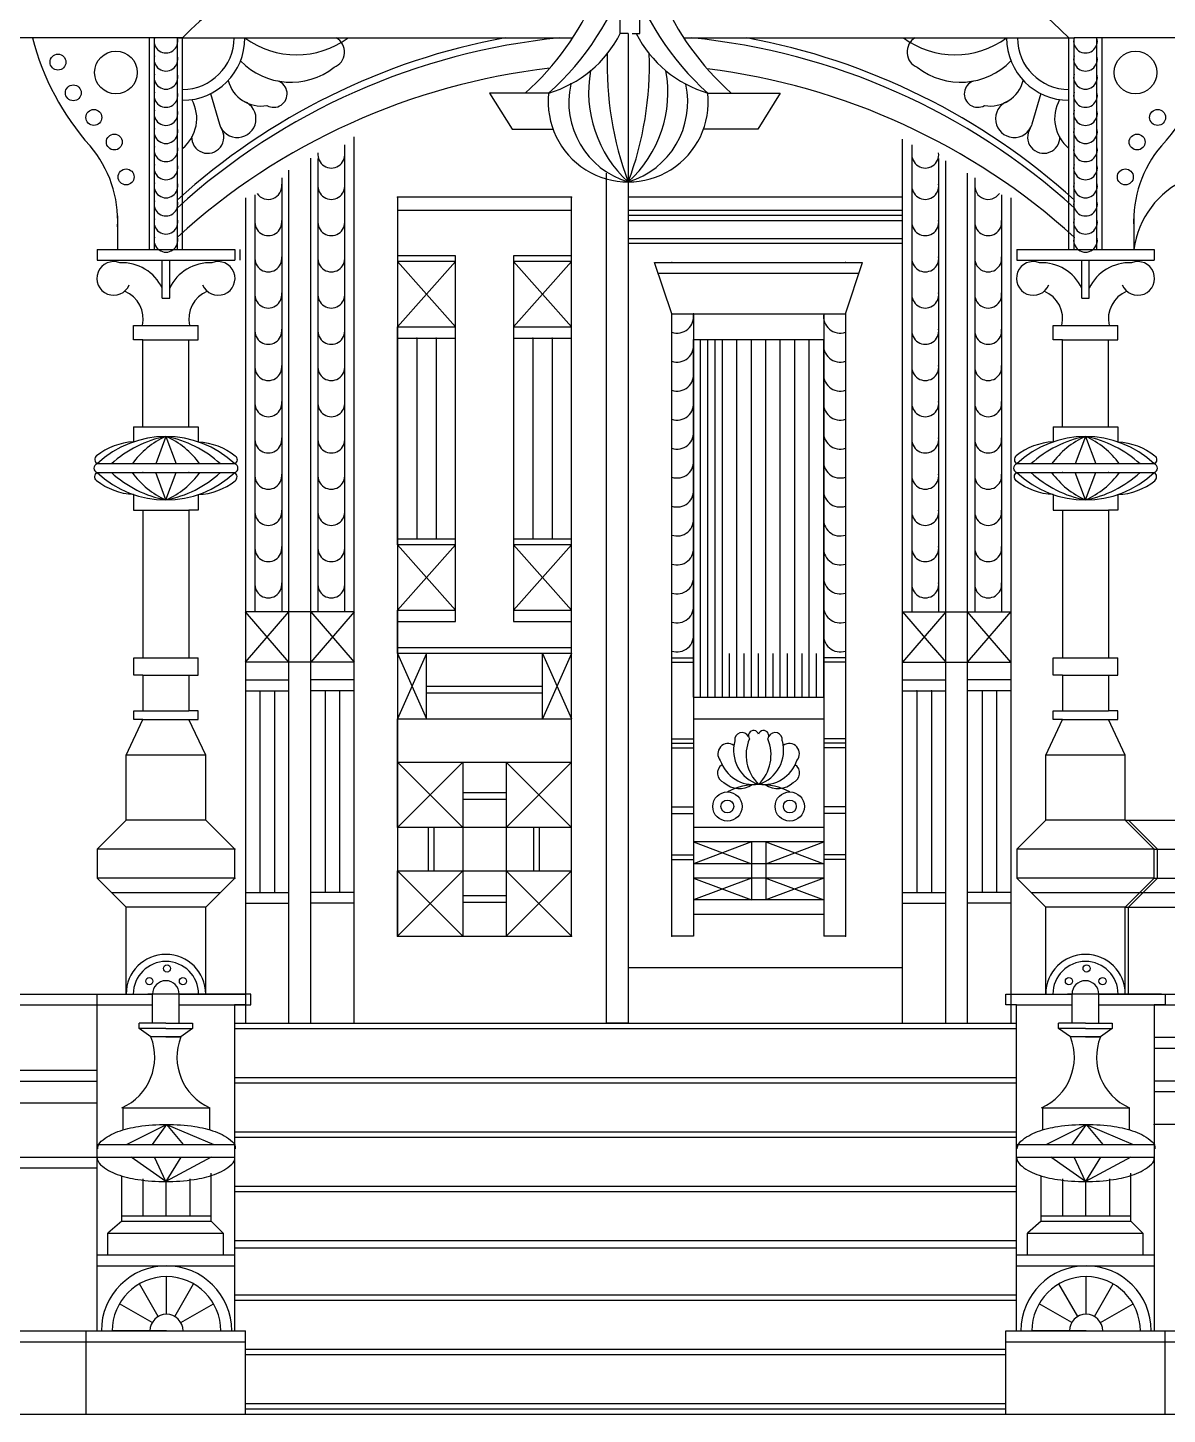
# Model space of a CAD drawing. Extents: x -1098 to 117, y 0 to 1563.
# Drawn here: x -654 to -496.6, y 271 to 462.3 of the extents above; entities that cross this region are included whole.
import ezdxf

# ---------------------------------------------------------------- set-up
doc = ezdxf.new("R2010")
doc.units = 0
doc.header["$LTSCALE"] = 48
doc.header["$MEASUREMENT"] = 0
doc.layers.get('0').update_dxf_attribs({"linetype": 'CONTINUOUS'})
doc.layers.add('19', color=7, linetype='CONTINUOUS')
doc.layers.add('2', color=7, linetype='CONTINUOUS')

# ---------------------------------------------------------------- blocks, each defined once
blk = doc.blocks.new('1', base_point=(632.96, 214.95))
for centre, radius, start, end in [((632.54, 223.85), 8.91, 272.727, 308.3885), ((637.61, 217.41), 0.708, 309.9427, 56.7722)]:
    blk.add_arc(centre, radius, start, end)
blk = doc.blocks.new('CAR8')
at = {"layer": '19'}
for p, q in [((525.86, 187), (525.86, 236.37)), ((526.86, 187), (526.86, 236.37)), ((527.86, 187), (527.86, 236.37)), ((528.86, 187), (528.86, 236.37)), ((529.86, 187), (529.86, 236.37)), ((531.86, 187), (531.86, 236.37)), ((533.86, 187), (533.86, 236.37)), ((535.86, 187), (535.86, 236.37)), ((537.86, 187), (537.86, 236.37)), ((539.86, 187), (539.86, 236.37)), ((541.86, 187), (541.86, 236.37)), ((543.86, 187), (543.86, 236.37)), ((526.86, 187), (526.86, 193)), ((528.86, 187), (528.86, 193)), ((530.86, 187), (530.86, 193)), ((532.86, 187), (532.86, 193)), ((534.86, 187), (534.86, 193)), ((536.86, 187), (536.86, 193)), ((538.86, 187), (538.86, 193)), ((540.86, 187), (540.86, 193)), ((542.86, 187), (542.86, 193))]:
    blk.add_line(p, q, dxfattribs=at)
blk = doc.blocks.new('CARSON2')
blk.add_blockref('CAR8', (0, 0))

msp = doc.modelspace()

# ---------------------------------------------------------------- linework, layer by layer
for p, q in [((-572.16, 461.54), (-572.16, 467.31)), ((-569.44, 461.54), (-569.44, 467.31)), ((-571.06, 461.54), (-572.16, 461.54)), ((-571.06, 461.54), (-571.06, 441.06)), ((-570.54, 461.54), (-569.44, 461.54)), ((-632.62, 460.95), (-656.55, 460.95)), ((-637.19, 431.74), (-637.19, 460.95)), ((-636.49, 431.74), (-636.49, 460.95)), ((-633.33, 431.74), (-633.33, 460.95)), ((-633.33, 460.95), (-578.72, 460.95)), ((-632.62, 431.74), (-632.62, 460.95)), ((-563.4, 460.95), (-509.49, 460.95)), ((-510.19, 431.74), (-510.19, 460.95)), ((-482.37, 460.95), (-509.49, 460.95)), ((-509.49, 431.74), (-509.49, 460.95)), ((-506.33, 431.74), (-506.33, 460.95)), ((-505.62, 431.74), (-505.62, 460.95)), ((-628.76, 453.25), (-627.52, 449.02)), ((-582.05, 453.33), (-590.23, 453.33)), ((-590.23, 453.33), (-587.11, 448.33)), ((-560.07, 453.33), (-550.06, 453.33)), ((-550.06, 453.33), (-553.17, 448.33)), ((-514.06, 453.25), (-515.3, 449.02)), ((-587.11, 448.33), (-581.45, 448.33)), ((-553.17, 448.33), (-560.67, 448.33)), ((-610.23, 446.19), (-610.23, 381.74)), ((-531.89, 446.19), (-531.89, 381.74)), ((-613.92, 444.31), (-613.92, 381.74)), ((-528.2, 444.31), (-528.2, 381.74)), ((-618.92, 441.65), (-618.92, 381.74)), ((-523.2, 441.65), (-523.2, 381.74)), ((-622.61, 439.27), (-622.61, 381.74)), ((-519.51, 439.27), (-519.51, 381.74)), ((-641.58, 436.39), (-641.58, 431.74)), ((-501.24, 436.39), (-501.24, 431.74)), ((-644.41, 431.74), (-625.41, 431.74)), ((-644.41, 431.74), (-644.41, 430.24)), ((-625.41, 431.74), (-625.41, 430.24)), ((-624.71, 431.74), (-624.71, 430.24)), ((-517.41, 431.74), (-517.41, 430.24)), ((-517.41, 431.74), (-498.41, 431.74)), ((-498.41, 431.74), (-498.41, 430.24)), ((-644.41, 430.24), (-625.41, 430.24)), ((-635.43, 425.01), (-635.43, 430.24)), ((-634.39, 425.01), (-634.39, 430.24)), ((-567.43, 429.95), (-538.69, 429.95)), ((-565.06, 422.87), (-567.43, 429.95)), ((-541.06, 422.87), (-538.69, 429.95)), ((-517.41, 430.24), (-498.41, 430.24)), ((-508.43, 425.01), (-508.43, 430.24)), ((-507.39, 425.01), (-507.39, 430.24)), ((-566.94, 428.49), (-539.18, 428.49)), ((-635.43, 425.01), (-634.39, 425.01)), ((-508.43, 425.01), (-507.39, 425.01)), ((-639.37, 419.26), (-639.37, 421.24)), ((-639.37, 421.24), (-630.45, 421.24)), ((-630.45, 419.26), (-630.45, 421.24)), ((-565.06, 336.95), (-565.06, 422.87)), ((-565.06, 422.87), (-541.06, 422.87)), ((-562.06, 422.87), (-562.06, 336.95)), ((-544.06, 422.87), (-544.06, 336.95)), ((-541.06, 422.87), (-541.06, 336.95)), ((-512.37, 421.24), (-503.45, 421.24)), ((-512.37, 419.26), (-512.37, 421.24)), ((-503.45, 419.26), (-503.45, 421.24)), ((-638.08, 419.26), (-639.37, 419.26)), ((-638.08, 407.26), (-638.08, 419.26)), ((-638.08, 419.26), (-631.74, 419.26)), ((-631.74, 407.26), (-631.74, 419.26)), ((-631.74, 419.26), (-630.45, 419.26)), ((-562.06, 419.32), (-544.06, 419.32)), ((-511.08, 419.26), (-512.37, 419.26)), ((-511.08, 419.26), (-504.74, 419.26)), ((-511.08, 407.26), (-511.08, 419.26)), ((-504.74, 419.26), (-503.45, 419.26)), ((-504.74, 407.26), (-504.74, 419.26)), ((-639.37, 407.26), (-639.37, 405.18)), ((-639.37, 407.26), (-630.45, 407.26)), ((-634.91, 405.92), (-636.32, 402.13)), ((-634.91, 405.92), (-633.49, 402.13)), ((-630.45, 407.26), (-630.45, 405.18)), ((-512.37, 407.26), (-503.45, 407.26)), ((-512.37, 407.26), (-512.37, 405.18)), ((-507.91, 405.92), (-509.32, 402.13)), ((-507.91, 405.92), (-506.49, 402.13)), ((-503.45, 407.26), (-503.45, 405.18)), ((-625.41, 402.13), (-644.41, 402.13)), ((-498.41, 402.13), (-517.41, 402.13)), ((-644.41, 400.95), (-625.41, 400.95)), ((-634.91, 397.16), (-636.32, 400.95)), ((-634.91, 397.16), (-633.49, 400.95)), ((-517.41, 400.95), (-498.41, 400.95)), ((-507.91, 397.16), (-509.32, 400.95)), ((-507.91, 397.16), (-506.49, 400.95)), ((-639.37, 397.9), (-639.37, 395.73)), ((-630.45, 397.9), (-630.45, 395.73)), ((-512.37, 397.9), (-512.37, 395.73)), ((-503.45, 397.9), (-503.45, 395.73)), ((-639.37, 395.73), (-638.08, 395.73)), ((-638.08, 395.73), (-631.74, 395.73)), ((-638.08, 395.73), (-638.08, 375.35)), ((-630.45, 395.73), (-631.74, 395.73)), ((-631.74, 395.73), (-631.74, 375.35)), ((-512.37, 395.73), (-511.08, 395.73)), ((-511.08, 395.73), (-511.08, 375.35)), ((-511.08, 395.73), (-504.74, 395.73)), ((-504.74, 395.73), (-504.74, 375.35)), ((-503.45, 395.73), (-504.74, 395.73)), ((-623.92, 374.77), (-617.92, 381.74)), ((-617.92, 374.77), (-623.92, 381.74)), ((-608.92, 381.74), (-623.92, 381.74)), ((-614.92, 381.74), (-608.92, 374.77)), ((-608.92, 381.74), (-614.92, 374.77)), ((-533.2, 381.74), (-518.2, 381.74)), ((-533.2, 381.74), (-527.2, 374.77)), ((-527.2, 381.74), (-533.2, 374.77)), ((-524.2, 374.77), (-518.2, 381.74)), ((-518.2, 374.77), (-524.2, 381.74)), ((-639.36, 372.99), (-639.36, 375.35)), ((-639.36, 375.35), (-638.08, 375.35)), ((-638.08, 375.35), (-630.46, 375.35)), ((-630.46, 372.99), (-630.46, 375.35)), ((-565.06, 375.39), (-562.06, 375.39)), ((-541.06, 375.39), (-544.06, 375.39)), ((-512.36, 375.35), (-511.08, 375.35)), ((-512.36, 372.99), (-512.36, 375.35)), ((-511.08, 375.35), (-503.46, 375.35)), ((-503.46, 372.99), (-503.46, 375.35)), ((-608.92, 374.77), (-623.92, 374.77)), ((-565.06, 374.77), (-562.06, 374.77)), ((-541.06, 374.77), (-544.06, 374.77)), ((-533.2, 374.77), (-518.2, 374.77)), ((-638.08, 372.99), (-639.36, 372.99)), ((-638.08, 372.99), (-630.46, 372.99)), ((-638.08, 372.99), (-638.08, 368.04)), ((-631.74, 372.99), (-631.74, 368.04)), ((-623.92, 372.35), (-617.92, 372.35)), ((-608.92, 372.35), (-614.92, 372.35)), ((-533.2, 372.35), (-527.2, 372.35)), ((-518.2, 372.35), (-524.2, 372.35)), ((-511.08, 372.99), (-512.36, 372.99)), ((-511.08, 372.99), (-511.08, 368.04)), ((-511.08, 372.99), (-503.46, 372.99)), ((-504.74, 372.99), (-504.74, 368.04)), ((-623.92, 370.83), (-617.92, 370.83)), ((-621.92, 370.83), (-621.92, 342.99)), ((-619.92, 370.83), (-619.92, 342.99)), ((-608.92, 370.83), (-614.92, 370.83)), ((-612.92, 370.83), (-612.92, 342.99)), ((-610.92, 370.83), (-610.92, 342.99)), ((-533.2, 370.83), (-527.2, 370.83)), ((-531.2, 370.83), (-531.2, 342.99)), ((-529.2, 370.83), (-529.2, 342.99)), ((-518.2, 370.83), (-524.2, 370.83)), ((-522.2, 370.83), (-522.2, 342.99)), ((-520.2, 370.83), (-520.2, 342.99)), ((-639.36, 366.86), (-639.36, 368.04)), ((-639.36, 368.04), (-638.08, 368.04)), ((-638.08, 368.04), (-631.74, 368.04)), ((-630.46, 368.04), (-631.74, 368.04)), ((-630.46, 366.86), (-630.46, 368.04)), ((-512.36, 368.04), (-511.08, 368.04)), ((-512.36, 366.86), (-512.36, 368.04)), ((-511.08, 368.04), (-504.74, 368.04)), ((-503.46, 368.04), (-504.74, 368.04)), ((-503.46, 366.86), (-503.46, 368.04)), ((-640.4, 361.95), (-638.08, 366.86)), ((-638.08, 366.86), (-639.36, 366.86)), ((-638.08, 366.86), (-630.46, 366.86)), ((-629.42, 361.95), (-631.74, 366.86)), ((-513.4, 361.95), (-511.08, 366.86)), ((-511.08, 366.86), (-512.36, 366.86)), ((-511.08, 366.86), (-503.46, 366.86)), ((-502.42, 361.95), (-504.74, 366.86)), ((-565.06, 364.19), (-562.06, 364.19)), ((-541.06, 364.19), (-544.06, 364.19)), ((-640.4, 352.95), (-640.4, 361.95)), ((-629.42, 361.95), (-640.4, 361.95)), ((-629.42, 352.95), (-629.42, 361.95)), ((-565.06, 363.57), (-562.06, 363.57)), ((-565.06, 362.96), (-562.06, 362.96)), ((-541.06, 363.57), (-544.06, 363.57)), ((-541.06, 362.96), (-544.06, 362.96)), ((-502.42, 361.95), (-513.4, 361.95)), ((-513.4, 352.95), (-513.4, 361.95)), ((-502.42, 352.95), (-502.42, 361.95)), ((-565.06, 354.8), (-562.06, 354.8)), ((-541.06, 354.8), (-544.06, 354.8)), ((-640.4, 352.95), (-644.41, 348.95)), ((-629.42, 352.95), (-640.4, 352.95)), ((-629.42, 352.95), (-625.41, 348.95)), ((-565.06, 353.9), (-562.06, 353.9)), ((-541.06, 353.9), (-544.06, 353.9)), ((-513.4, 352.95), (-517.41, 348.95)), ((-502.42, 352.95), (-513.4, 352.95)), ((-502.42, 352.95), (-498.41, 348.95)), ((-502.42, 352.95), (-464.91, 352.95)), ((-501.98, 352.95), (-497.97, 348.95)), ((-544.06, 351.95), (-562.06, 351.95)), ((-625.41, 348.95), (-644.41, 348.95)), ((-644.41, 348.95), (-644.41, 344.95)), ((-625.41, 344.95), (-625.41, 348.95)), ((-544.06, 349.95), (-562.06, 349.95)), ((-554.06, 349.95), (-562.06, 346.95)), ((-562.06, 349.95), (-554.06, 346.95)), ((-554.06, 349.95), (-554.06, 341.95)), ((-552.06, 349.95), (-552.06, 341.95)), ((-552.06, 346.95), (-544.06, 349.95)), ((-552.06, 349.95), (-544.06, 346.95)), ((-517.41, 348.95), (-517.41, 344.95)), ((-498.41, 348.95), (-517.41, 348.95)), ((-498.41, 344.95), (-498.41, 348.95)), ((-498.41, 348.95), (-468.92, 348.95)), ((-497.97, 344.95), (-497.97, 348.95)), ((-565.06, 348.16), (-562.06, 348.16)), ((-565.06, 347.54), (-562.06, 347.54)), ((-544.06, 346.95), (-562.06, 346.95)), ((-541.06, 348.16), (-544.06, 348.16)), ((-541.06, 347.54), (-544.06, 347.54)), ((-625.41, 344.95), (-644.41, 344.95)), ((-640.4, 340.95), (-644.41, 344.95)), ((-625.41, 344.95), (-629.42, 340.95)), ((-544.06, 344.95), (-562.06, 344.95)), ((-554.06, 344.95), (-562.06, 341.95)), ((-562.06, 344.95), (-554.06, 341.95)), ((-544.06, 344.95), (-552.06, 341.95)), ((-552.06, 344.95), (-544.06, 341.95)), ((-513.4, 340.95), (-517.41, 344.95)), ((-498.41, 344.95), (-517.41, 344.95)), ((-498.41, 344.95), (-502.42, 340.95)), ((-497.97, 344.95), (-501.98, 340.95)), ((-498.41, 344.95), (-468.92, 344.95)), ((-627.41, 342.95), (-642.4, 342.95)), ((-623.92, 342.99), (-617.92, 342.99)), ((-608.92, 342.99), (-614.92, 342.99)), ((-533.2, 342.99), (-527.2, 342.99)), ((-518.2, 342.99), (-524.2, 342.99)), ((-500.41, 342.95), (-515.4, 342.95)), ((-466.91, 342.95), (-500.41, 342.95)), ((-640.4, 328.95), (-640.4, 340.95)), ((-629.42, 340.95), (-640.4, 340.95)), ((-629.42, 328.95), (-629.42, 340.95)), ((-623.92, 341.52), (-617.92, 341.52)), ((-608.92, 341.52), (-614.92, 341.52)), ((-544.06, 341.95), (-562.06, 341.95)), ((-533.2, 341.52), (-527.2, 341.52)), ((-518.2, 341.52), (-524.2, 341.52)), ((-502.42, 340.95), (-513.4, 340.95)), ((-513.4, 328.95), (-513.4, 340.95)), ((-502.42, 328.95), (-502.42, 340.95)), ((-502.42, 340.95), (-464.91, 340.95)), ((-501.98, 328.95), (-501.98, 340.95)), ((-544.06, 339.95), (-562.06, 339.95)), ((-562.06, 336.95), (-565.06, 336.95)), ((-541.06, 336.95), (-544.06, 336.95)), ((-571.06, 332.63), (-533.2, 332.63)), ((-873.92, 328.95), (-636.77, 328.95)), ((-873.92, 327.45), (-636.77, 327.45)), ((-645.92, 328.95), (-644.42, 328.95)), ((-644.42, 282.45), (-644.42, 328.95)), ((-644.42, 328.95), (-636.77, 328.95)), ((-624.41, 328.95), (-637.41, 328.95)), ((-636.77, 324.95), (-636.77, 328.95)), ((-633.07, 324.95), (-633.07, 328.95)), ((-633.07, 328.95), (-623.92, 328.95)), ((-633.07, 328.95), (-623.92, 328.95)), ((-633.07, 327.45), (-623.92, 327.45)), ((-623.92, 327.45), (-625.42, 327.45)), ((-625.42, 327.45), (-625.42, 282.45)), ((-623.2, 328.95), (-624.7, 328.95)), ((-624.7, 327.45), (-623.2, 327.45)), ((-623.92, 328.95), (-623.92, 327.45)), ((-623.2, 327.45), (-623.2, 328.95)), ((-518.92, 327.45), (-518.92, 328.95)), ((-518.92, 328.95), (-517.42, 328.95)), ((-517.42, 327.45), (-518.92, 327.45)), ((-517.42, 328.95), (-509.77, 328.95)), ((-517.42, 282.45), (-517.42, 327.45)), ((-517.42, 327.45), (-509.77, 327.45)), ((-497.41, 328.95), (-510.41, 328.95)), ((-509.77, 324.95), (-509.77, 328.95)), ((-506.07, 328.95), (-496.92, 328.95)), ((-506.07, 324.95), (-506.07, 328.95)), ((-506.07, 327.45), (-496.92, 327.45)), ((-498.42, 327.45), (-498.42, 282.45)), ((-496.92, 327.45), (-498.42, 327.45)), ((-496.92, 328.95), (-496.92, 327.45)), ((-496.92, 328.95), (-53.92, 328.95)), ((-496.92, 327.45), (-408.61, 327.45)), ((-634.92, 324.95), (-638.62, 324.95)), ((-638.62, 324.22), (-638.62, 324.95)), ((-634.92, 324.22), (-638.62, 324.22)), ((-636.98, 323.04), (-638.62, 324.22)), ((-634.92, 324.95), (-631.22, 324.95)), ((-634.92, 324.22), (-631.22, 324.22)), ((-631.22, 324.22), (-632.86, 323.04)), ((-631.22, 324.95), (-631.22, 324.22)), ((-625.42, 324.95), (-517.42, 324.95)), ((-625.42, 324.2), (-517.42, 324.2)), ((-511.62, 324.22), (-511.62, 324.95)), ((-507.92, 324.95), (-511.62, 324.95)), ((-509.98, 323.04), (-511.62, 324.22)), ((-507.92, 324.22), (-511.62, 324.22)), ((-507.92, 324.95), (-504.22, 324.95)), ((-507.92, 324.22), (-504.22, 324.22)), ((-504.22, 324.22), (-505.86, 323.04)), ((-504.22, 324.95), (-504.22, 324.22)), ((-634.92, 323.04), (-636.98, 323.04)), ((-632.86, 323.04), (-636.98, 323.04)), ((-634.92, 323.04), (-632.86, 323.04)), ((-505.86, 323.04), (-509.98, 323.04)), ((-507.92, 323.04), (-509.98, 323.04)), ((-507.92, 323.04), (-505.86, 323.04)), ((-464.07, 322.95), (-498.42, 322.95)), ((-464.07, 321.45), (-498.42, 321.45)), ((-876.92, 318.45), (-644.42, 318.45)), ((-876.92, 316.95), (-644.42, 316.95)), ((-625.42, 317.45), (-517.42, 317.45)), ((-625.42, 316.7), (-517.42, 316.7)), ((-47.92, 316.95), (-498.42, 316.95)), ((-873.92, 313.95), (-644.42, 313.95)), ((-452.92, 315.45), (-498.42, 315.45)), ((-640.81, 310.21), (-640.81, 313.25)), ((-640.81, 313.25), (-628.84, 313.25)), ((-628.84, 310.21), (-628.84, 313.25)), ((-513.81, 313.25), (-501.84, 313.25)), ((-513.81, 310.21), (-513.81, 313.25)), ((-501.84, 310.21), (-501.84, 313.25)), ((-640.36, 308.19), (-634.83, 310.96)), ((-634.83, 310.96), (-636.8, 308.19)), ((-634.83, 310.96), (-628.31, 308.19)), ((-634.83, 310.96), (-632.53, 308.19)), ((-513.36, 308.19), (-507.83, 310.96)), ((-507.83, 310.96), (-509.8, 308.19)), ((-507.83, 310.96), (-505.53, 308.19)), ((-507.83, 310.96), (-501.31, 308.19)), ((-53.92, 310.95), (-498.42, 310.95)), ((-644.42, 308.19), (-625.42, 308.19)), ((-625.42, 309.95), (-517.42, 309.95)), ((-625.42, 309.2), (-517.42, 309.2)), ((-517.42, 308.19), (-498.42, 308.19)), ((-873.92, 306.45), (-644.42, 306.45)), ((-644.42, 306.45), (-625.42, 306.45)), ((-634.92, 303.07), (-639.7, 306.45)), ((-634.92, 303.07), (-636.47, 306.45)), ((-628.64, 306.45), (-634.92, 303.07)), ((-632.86, 306.45), (-634.92, 303.07)), ((-517.42, 306.45), (-498.42, 306.45)), ((-507.92, 303.07), (-512.7, 306.45)), ((-507.92, 303.07), (-509.47, 306.45)), ((-505.86, 306.45), (-507.92, 303.07)), ((-501.64, 306.45), (-507.92, 303.07)), ((-873.92, 304.95), (-644.42, 304.95)), ((-641.02, 297.62), (-641.02, 303.86)), ((-638.06, 298.35), (-638.06, 303.47)), ((-634.92, 303.07), (-634.92, 298.35)), ((-631.55, 298.35), (-631.55, 303.47)), ((-628.64, 297.62), (-628.64, 304.25)), ((-625.42, 302.45), (-517.42, 302.45)), ((-514.02, 297.62), (-514.02, 303.86)), ((-511.06, 298.35), (-511.06, 303.47)), ((-507.92, 303.07), (-507.92, 298.35)), ((-504.55, 298.35), (-504.55, 303.47)), ((-501.64, 297.62), (-501.64, 304.25)), ((-625.42, 301.7), (-517.42, 301.7)), ((-641.02, 297.62), (-642.92, 295.95)), ((-641.02, 298.35), (-628.64, 298.35)), ((-641.02, 297.62), (-628.64, 297.62)), ((-628.64, 297.62), (-627, 295.95)), ((-514.02, 297.62), (-515.92, 295.95)), ((-514.02, 298.35), (-501.64, 298.35)), ((-514.02, 297.62), (-501.64, 297.62)), ((-501.64, 297.62), (-500, 295.95)), ((-642.92, 292.95), (-642.92, 295.95)), ((-642.92, 295.95), (-627, 295.95)), ((-627, 295.95), (-627, 292.95)), ((-625.42, 294.95), (-517.42, 294.95)), ((-515.92, 295.95), (-500, 295.95)), ((-515.92, 292.95), (-515.92, 295.95)), ((-500, 295.95), (-500, 292.95)), ((-644.42, 292.95), (-625.42, 292.95)), ((-644.42, 292.95), (-642.92, 292.95)), ((-625.42, 293.95), (-517.42, 293.95)), ((-517.42, 292.95), (-515.92, 292.95)), ((-517.42, 292.95), (-498.42, 292.95)), ((-644.42, 291.45), (-625.42, 291.45)), ((-517.42, 291.45), (-498.42, 291.45)), ((-634.83, 284.75), (-634.83, 289.95)), ((-634.83, 284.75), (-634.83, 289.95)), ((-507.83, 284.75), (-507.83, 289.95)), ((-507.83, 284.75), (-507.83, 289.95)), ((-635.98, 284.44), (-638.58, 288.95)), ((-633.68, 284.44), (-631.08, 288.95)), ((-625.42, 287.45), (-517.42, 287.45)), ((-508.98, 284.44), (-511.58, 288.95)), ((-506.68, 284.44), (-504.08, 288.95)), ((-636.82, 283.6), (-641.32, 286.2)), ((-632.84, 283.6), (-628.33, 286.2)), ((-625.42, 286.7), (-517.42, 286.7)), ((-625.42, 286.7), (-517.42, 286.7)), ((-625.42, 286.7), (-517.42, 286.7)), ((-509.82, 283.6), (-514.32, 286.2)), ((-505.84, 283.6), (-501.33, 286.2)), ((-870.92, 282.45), (-623.92, 282.45)), ((-645.92, 270.95), (-645.92, 282.45)), ((-645.92, 282.45), (-644.42, 282.45)), ((-644.42, 282.45), (-625.42, 282.45)), ((-634.83, 282.45), (-642.33, 282.45)), ((-634.83, 282.45), (-627.33, 282.45)), ((-623.92, 270.95), (-623.92, 282.45)), ((-518.92, 282.45), (-517.42, 282.45)), ((-518.92, 270.95), (-518.92, 282.45)), ((-518.92, 282.45), (-496.92, 282.45)), ((-517.42, 282.45), (-498.42, 282.45)), ((-507.83, 282.45), (-515.33, 282.45)), ((-507.83, 282.45), (-500.33, 282.45)), ((-496.92, 270.95), (-496.92, 282.45)), ((-496.92, 282.45), (-406.5, 282.45)), ((-873.92, 280.95), (-623.92, 280.95)), ((-623.92, 279.95), (-518.92, 279.95)), ((-518.92, 280.95), (-496.92, 280.95)), ((-496.92, 280.95), (-406.5, 280.95)), ((-623.92, 279.2), (-518.92, 279.2)), ((-623.92, 272.45), (-518.92, 272.45)), ((-873.92, 270.95), (29.08, 270.95)), ((-623.92, 271.7), (-518.92, 271.7)), ((-623.92, 270.95), (-518.92, 270.95)), ((-496.92, 270.95), (-448.92, 270.95))]:
    msp.add_line(p, q)
for points in [[(-644.33, 307.58, -0.218635), (-643.84, 308.64, -0.092234), (-641.55, 309.97, -0.048927), (-638.72, 310.68, -0.036606), (-634.83, 310.96, -0.036606)], [(-634.83, 310.96, -0.036606), (-630.94, 310.68, -0.048927), (-628.11, 309.97, -0.092234), (-625.71, 308.57, -0.255156), (-625.33, 307.58, -0.218635)], [(-517.33, 307.58, -0.218635), (-516.84, 308.64, -0.092234), (-514.55, 309.97, -0.048927), (-511.72, 310.68, -0.036606), (-507.83, 310.96, -0.036606)], [(-507.83, 310.96, -0.036606), (-503.94, 310.68, -0.048927), (-501.11, 309.97, -0.092234), (-498.71, 308.57, -0.255156), (-498.33, 307.58, -0.218635)], [(-644.42, 306.45, 0.218635), (-643.93, 305.4, 0.092234), (-641.64, 304.06, 0.048927), (-638.8, 303.36, 0.036606), (-634.92, 303.07, 0.036606)], [(-634.92, 303.07, 0.036606), (-631.03, 303.36, 0.048927), (-628.2, 304.06, 0.092234), (-625.79, 305.46, 0.255156), (-625.42, 306.45, 0.218635)], [(-517.42, 306.45, 0.218635), (-516.93, 305.4, 0.092234), (-514.64, 304.06, 0.048927), (-511.8, 303.36, 0.036606), (-507.92, 303.07, 0.036606)], [(-507.92, 303.07, 0.036606), (-504.03, 303.36, 0.048927), (-501.2, 304.06, 0.092234), (-498.79, 305.46, 0.255156), (-498.42, 306.45, 0.218635)]]:
    msp.add_lwpolyline(points, format="xyb")
for centre, radius in [((-649.82, 457.6), 1.1), ((-641.81, 456.17), 2.95), ((-501.01, 456.17), 2.95), ((-647.7, 453.36), 1.1), ((-644.87, 449.97), 1.1), ((-497.95, 449.97), 1.1), ((-642.04, 446.57), 1.1), ((-500.78, 446.57), 1.1), ((-640.41, 441.75), 1.1), ((-502.41, 441.75), 1.1), ((-557.37, 354.85), 2.02), ((-548.75, 354.85), 2.02), ((-557.37, 354.85), 0.891), ((-548.75, 354.85), 0.891), ((-637.2, 330.74), 0.492), ((-634.76, 332.49), 0.492), ((-632.56, 330.74), 0.492), ((-510.2, 330.74), 0.492), ((-507.76, 332.49), 0.492), ((-505.56, 330.74), 0.492)]:
    msp.add_circle(centre, radius)
for centre, radius, start, end in [((-571.41, 398.23), 87.65, 100.3769, 134.3014), ((-610.29, 481.51), 37.67, 311.5859, 2.4041), ((-531.83, 481.51), 37.67, 177.5959, 228.4141), ((-571.41, 398.23), 87.65, 45.6986, 77.8415), ((-607.06, 481.51), 37.67, 311.5859, 342.8544), ((-535.06, 481.51), 37.67, 197.1456, 228.4141), ((-586.62, 468.9), 16.23, 286.3653, 333.033), ((-555.49, 468.9), 16.23, 206.967, 253.6347), ((-618.66, 469.88), 35.82, 194.434, 221.7356), ((-634.91, 460.51), 1.64, 164.4162, 15.5838), ((-571.41, 370.32), 92.15, 100.4189, 132.2138), ((-571.41, 369.25), 92.15, 95.6683, 132.2138), ((-632.62, 460.95), 8.62, 270, 0), ((-632.62, 460.95), 7.12, 270, 0), ((-616.88, 470.68), 12.06, 233.7762, 306.2238), ((-612.51, 458.99), 2.26, 291.8018, 60.2682), ((-571.41, 369.25), 92.15, 47.7862, 84.3317), ((-571.41, 370.32), 92.15, 47.7862, 79.5811), ((-525.94, 470.68), 12.06, 233.7762, 306.2238), ((-530.3, 458.99), 2.26, 119.7318, 248.1982), ((-510.19, 460.95), 8.62, 180, 270), ((-510.19, 460.95), 7.12, 180, 270), ((-507.91, 460.51), 1.64, 164.4162, 15.5838), ((-524.16, 469.88), 35.82, 318.2644, 345.566), ((-634.91, 458.01), 1.64, 164.4162, 15.5838), ((-617.66, 464.49), 9.66, 223.9737, 308.2343), ((-528.31, 457.12), 45.67, 177.9346, 200.5954), ((-613.81, 457.12), 45.67, 339.4046, 2.0654), ((-525.16, 464.49), 9.66, 231.7657, 316.0263), ((-507.91, 458.01), 1.64, 164.4162, 15.5838), ((-634.91, 455.51), 1.64, 164.4162, 15.5838), ((-571.41, 365.2), 92.15, 96.5311, 132.2138), ((-559.84, 453.42), 16.69, 169.6498, 227.7651), ((-582.28, 453.42), 16.69, 312.2349, 10.3502), ((-571.41, 365.2), 92.15, 47.7862, 82.9787), ((-507.91, 455.51), 1.64, 164.4162, 15.5838), ((-621.75, 456.26), 4.72, 194.5678, 279.659), ((-620.03, 453.22), 1.86, 240.1475, 70.9218), ((-567.72, 452.11), 11.55, 167.6678, 253.185), ((-574.4, 452.11), 11.55, 286.815, 12.3322), ((-522.79, 453.22), 1.86, 109.0782, 299.8525), ((-521.07, 456.26), 4.72, 260.341, 345.4322), ((-634.91, 453.01), 1.64, 164.4162, 15.5838), ((-635.94, 449.82), 5.29, 308.7803, 29.5497), ((-625.05, 449.77), 2.58, 196.9905, 68.4691), ((-571.06, 452.12), 11.06, 173.7126, 6.2874), ((-517.76, 449.77), 2.58, 111.5309, 343.0095), ((-506.88, 449.82), 5.29, 150.4503, 231.2197), ((-507.91, 453.01), 1.64, 164.4162, 15.5838), ((-634.91, 450.51), 1.64, 164.4162, 15.5838), ((-507.91, 450.51), 1.64, 164.4162, 15.5838), ((-634.91, 448.01), 1.64, 164.4162, 15.5838), ((-629.14, 447.24), 2.23, 177.715, 33.7399), ((-513.68, 447.24), 2.23, 146.2601, 2.285), ((-507.91, 448.01), 1.64, 164.4162, 15.5838), ((-657.62, 435.63), 16.06, 357.2698, 40.3987), ((-634.91, 445.51), 1.64, 164.4162, 15.5838), ((-507.91, 445.51), 1.64, 164.4162, 15.5838), ((-485.2, 435.63), 16.06, 139.6013, 182.7302), ((-612.07, 444.84), 1.86, 172.9984, 7.0016), ((-530.04, 444.84), 1.86, 172.9984, 7.0016), ((-634.91, 443.01), 1.64, 164.4162, 15.5838), ((-507.91, 443.01), 1.64, 164.4162, 15.5838), ((-634.91, 440.51), 1.64, 164.4162, 15.5838), ((-620.77, 440.51), 1.86, 214.0286, 7.0016), ((-612.07, 440.51), 1.86, 172.9984, 7.0016), ((-530.04, 440.51), 1.86, 172.9984, 7.0016), ((-521.35, 440.51), 1.86, 172.9984, 325.9714), ((-507.91, 440.51), 1.64, 164.4162, 15.5838), ((-489.02, 430.14), 12.32, 113.4841, 172.5619), ((-634.91, 438.01), 1.64, 164.4162, 15.5838), ((-507.91, 438.01), 1.64, 164.4162, 15.5838), ((-634.91, 435.51), 1.64, 164.4162, 15.5838), ((-620.77, 435.51), 1.86, 172.9984, 7.0016), ((-612.07, 435.51), 1.86, 172.9984, 7.0016), ((-530.04, 435.51), 1.86, 172.9984, 7.0016), ((-521.35, 435.51), 1.86, 172.9984, 7.0016), ((-507.91, 435.51), 1.64, 164.4162, 15.5838), ((-634.91, 433.01), 1.64, 164.4162, 15.5838), ((-507.91, 433.01), 1.64, 164.4162, 15.5838), ((-620.77, 430.51), 1.86, 172.9984, 7.0016), ((-612.07, 430.51), 1.86, 172.9984, 7.0016), ((-530.04, 430.51), 1.86, 172.9984, 7.0016), ((-521.35, 430.51), 1.86, 172.9984, 7.0016), ((-642.13, 427.74), 2.32, 68.2674, 338.1982), ((-640.96, 423.8), 6.11, 24.9636, 92.8668), ((-628.85, 423.8), 6.11, 87.1332, 155.0364), ((-627.69, 427.74), 2.32, 201.8018, 111.7326), ((-515.13, 427.74), 2.32, 68.2674, 338.1982), ((-513.96, 423.8), 6.11, 24.9636, 92.8668), ((-501.85, 423.8), 6.11, 87.1332, 155.0364), ((-500.69, 427.74), 2.32, 201.8018, 111.7326), ((-642.16, 422.17), 4.1, 346.8206, 68.0436), ((-627.65, 422.17), 4.1, 111.9564, 193.1794), ((-620.77, 425.51), 1.86, 172.9984, 7.0016), ((-612.07, 425.51), 1.86, 172.9984, 7.0016), ((-530.04, 425.51), 1.86, 172.9984, 7.0016), ((-521.35, 425.51), 1.86, 172.9984, 7.0016), ((-515.16, 422.17), 4.1, 346.8206, 68.0436), ((-500.65, 422.17), 4.1, 111.9564, 193.1794), ((-564.32, 422.48), 2.29, 251.19, 9.7279), ((-541.8, 422.48), 2.29, 170.2721, 288.81), ((-620.77, 420.51), 1.86, 172.9984, 7.0016), ((-612.07, 420.51), 1.86, 172.9984, 7.0016), ((-530.04, 420.51), 1.86, 172.9984, 7.0016), ((-521.35, 420.51), 1.86, 172.9984, 7.0016), ((-564.32, 418.48), 2.29, 251.19, 9.7279), ((-541.8, 418.48), 2.29, 170.2721, 288.81), ((-620.77, 415.51), 1.86, 172.9984, 7.0016), ((-612.07, 415.51), 1.86, 172.9984, 7.0016), ((-530.04, 415.51), 1.86, 172.9984, 7.0016), ((-521.35, 415.51), 1.86, 172.9984, 7.0016), ((-564.32, 414.48), 2.29, 251.19, 9.7279), ((-541.8, 414.48), 2.29, 170.2721, 288.81), ((-620.77, 410.51), 1.86, 172.9984, 7.0016), ((-612.07, 410.51), 1.86, 172.9984, 7.0016), ((-564.32, 410.48), 2.29, 251.19, 9.7279), ((-541.8, 410.48), 2.29, 170.2721, 288.81), ((-530.04, 410.51), 1.86, 172.9984, 7.0016), ((-521.35, 410.51), 1.86, 172.9984, 7.0016), ((-634.91, 392.12), 13.8, 46.4975, 133.5025), ((-631.92, 390.59), 15.62, 101.026, 132.3653), ((-630.2, 395.31), 11.61, 113.9024, 144.0013), ((-637.9, 390.59), 15.62, 47.6347, 78.974), ((-639.61, 395.31), 11.61, 35.9987, 66.0976), ((-564.32, 406.48), 2.29, 251.19, 9.7279), ((-541.8, 406.48), 2.29, 170.2721, 288.81), ((-507.91, 392.12), 13.8, 46.4975, 133.5025), ((-504.92, 390.59), 15.62, 101.026, 132.3653), ((-503.2, 395.31), 11.61, 113.9024, 144.0013), ((-512.61, 395.31), 11.61, 35.9987, 66.0976), ((-510.9, 390.59), 15.62, 47.6347, 78.974), ((-620.77, 405.51), 1.86, 172.9984, 7.0016), ((-612.07, 405.51), 1.86, 172.9984, 7.0016), ((-530.04, 405.51), 1.86, 172.9984, 7.0016), ((-521.35, 405.51), 1.86, 172.9984, 7.0016), ((-644.25, 401.54), 0.61, 105.4768, 254.5232), ((-625.57, 401.54), 0.61, 285.4768, 74.5232), ((-564.32, 402.48), 2.29, 251.19, 9.7279), ((-541.8, 402.48), 2.29, 170.2721, 288.81), ((-517.25, 401.54), 0.61, 105.4768, 254.5232), ((-498.57, 401.54), 0.61, 285.4768, 74.5232), ((-634.91, 410.96), 13.8, 226.4975, 313.5025), ((-631.92, 412.49), 15.62, 227.6347, 258.974), ((-630.2, 407.78), 11.61, 215.9987, 246.0976), ((-637.9, 412.49), 15.62, 281.026, 312.3653), ((-639.61, 407.78), 11.61, 293.9024, 324.0013), ((-620.77, 400.51), 1.86, 172.9984, 7.0016), ((-612.07, 400.51), 1.86, 172.9984, 7.0016), ((-530.04, 400.51), 1.86, 172.9984, 7.0016), ((-521.35, 400.51), 1.86, 172.9984, 7.0016), ((-507.91, 410.96), 13.8, 226.4975, 313.5025), ((-504.92, 412.49), 15.62, 227.6347, 258.974), ((-503.2, 407.78), 11.61, 215.9987, 246.0976), ((-512.61, 407.78), 11.61, 293.9024, 324.0013), ((-510.9, 412.49), 15.62, 281.026, 312.3653), ((-564.32, 398.48), 2.29, 251.19, 9.7279), ((-541.8, 398.48), 2.29, 170.2721, 288.81), ((-620.77, 395.51), 1.86, 172.9984, 7.0016), ((-612.07, 395.51), 1.86, 172.9984, 7.0016), ((-564.32, 394.48), 2.29, 251.19, 9.7279), ((-541.8, 394.48), 2.29, 170.2721, 288.81), ((-530.04, 395.51), 1.86, 172.9984, 7.0016), ((-521.35, 395.51), 1.86, 172.9984, 7.0016), ((-620.77, 390.51), 1.86, 172.9984, 7.0016), ((-612.07, 390.51), 1.86, 172.9984, 7.0016), ((-564.32, 390.48), 2.29, 251.19, 9.7279), ((-541.8, 390.48), 2.29, 170.2721, 288.81), ((-530.04, 390.51), 1.86, 172.9984, 7.0016), ((-521.35, 390.51), 1.86, 172.9984, 7.0016), ((-564.32, 386.48), 2.29, 251.19, 9.7279), ((-541.8, 386.48), 2.29, 170.2721, 288.81), ((-620.77, 385.51), 1.86, 172.9984, 7.0016), ((-612.07, 385.51), 1.86, 172.9984, 7.0016), ((-530.04, 385.51), 1.86, 172.9984, 7.0016), ((-521.35, 385.51), 1.86, 172.9984, 7.0016), ((-564.32, 382.48), 2.29, 251.19, 9.7279), ((-541.8, 382.48), 2.29, 170.2721, 288.81), ((-564.32, 378.48), 2.29, 251.19, 9.7279), ((-541.8, 378.48), 2.29, 170.2721, 288.81), ((-551.61, 362.6), 4.91, 164.4674, 252.8194), ((-555.35, 364.07), 1, 26.392, 188.8805), ((-549.1, 361.97), 5.68, 156.9834, 225.7511), ((-553.75, 364.62), 0.715, 15.8154, 216.3687), ((-552.37, 364.62), 0.715, 323.6313, 164.1846), ((-557.02, 361.97), 5.68, 314.2489, 23.0166), ((-554.51, 362.6), 4.91, 287.1806, 15.5326), ((-550.77, 364.07), 1, 351.1195, 153.608), ((-557.28, 362.13), 1.41, 54.6005, 220.5582), ((-548.83, 362.13), 1.41, 319.4418, 125.3995), ((-557.38, 359.45), 1.36, 122.4057, 250.2008), ((-553.73, 362.73), 4.86, 198.1358, 277.9431), ((-552.39, 362.73), 4.86, 262.0569, 341.8642), ((-548.74, 359.45), 1.36, 289.7992, 57.5943), ((-555.7, 360.43), 3.11, 226.6018, 304.352), ((-553.06, 348.43), 9.47, 62.9381, 117.0619), ((-550.41, 360.43), 3.11, 235.648, 313.3982), ((-634.91, 328.95), 5.49, 0, 180), ((-634.91, 328.95), 4.51, 0, 180), ((-507.91, 328.95), 5.49, 0, 180), ((-507.91, 328.95), 4.51, 0, 180), ((-634.92, 328.95), 1.85, 0, 180), ((-634.92, 328.95), 1.85, 0, 180), ((-507.92, 328.95), 1.85, 0, 180), ((-644.1, 320.25), 7.65, 293.9555, 21.4353), ((-625.74, 320.25), 7.65, 158.5647, 246.0445), ((-517.1, 320.25), 7.65, 293.9555, 21.4353), ((-498.74, 320.25), 7.65, 158.5647, 246.0445), ((-634.83, 282.45), 9, 0, 180), ((-507.83, 282.45), 9, 0, 180), ((-634.83, 282.45), 7.5, 0, 180), ((-507.83, 282.45), 7.5, 0, 180), ((-634.83, 282.45), 2.3, 0, 180), ((-507.83, 282.45), 2.3, 0, 180)]:
    msp.add_arc(centre, radius, start, end)
for p in [(-573.95, 458.77), (-576.26, 456.41), (-579, 454.58), (-565.06, 429.95), (-541.06, 429.95), (-565.06, 422.87), (-562.06, 422.87), (-638.08, 407.26), (-511.08, 407.26), (-638.08, 400.95), (-631.74, 400.95), (-511.08, 400.95), (-504.74, 400.95), (-612.92, 370.83), (-610.92, 370.83), (-531.2, 370.83), (-529.2, 370.83), (-625.41, 348.95), (-498.41, 348.95), (-625.41, 344.95), (-498.41, 344.95), (-565.06, 336.95), (-541.06, 336.95), (-571.06, 324.95), (-498.42, 310.95), (-644.42, 282.45), (-517.42, 282.45), (-498.83, 282.45)]:
    msp.add_point(p)
at = {"layer": '2'}
for p, q in [((-608.92, 324.95), (-608.92, 447.29)), ((-608.92, 324.95), (-608.92, 446.98)), ((-533.2, 324.95), (-533.2, 446.98)), ((-614.92, 324.95), (-614.92, 444.35)), ((-617.92, 324.95), (-617.92, 442.67)), ((-617.92, 324.95), (-617.92, 442.26)), ((-614.92, 324.95), (-614.92, 443.97)), ((-574.06, 324.95), (-574.06, 442.25)), ((-527.2, 324.95), (-527.2, 443.97)), ((-524.2, 324.95), (-524.2, 442.26)), ((-571.06, 441.06), (-571.06, 324.95)), ((-623.92, 438.85), (-623.92, 324.95)), ((-623.92, 438.85), (-623.92, 324.95)), ((-602.92, 438.95), (-602.92, 336.95)), ((-578.92, 438.95), (-602.92, 438.95)), ((-578.92, 336.95), (-578.92, 438.95)), ((-533.2, 438.95), (-571.06, 438.95)), ((-518.2, 438.85), (-518.2, 324.95)), ((-602.92, 437.15), (-578.92, 437.15)), ((-571.06, 437.15), (-533.2, 437.15)), ((-571.06, 436.47), (-533.2, 436.47)), ((-571.06, 435.74), (-533.2, 435.74)), ((-571.06, 433.27), (-533.2, 433.27)), ((-571.06, 432.59), (-533.2, 432.59)), ((-594.92, 430.86), (-602.92, 430.86)), ((-594.92, 380.38), (-594.92, 430.86)), ((-586.92, 430.86), (-586.92, 380.38)), ((-578.92, 430.86), (-586.92, 430.86)), ((-594.92, 430.07), (-602.92, 421.07)), ((-594.92, 421.07), (-602.92, 430.07)), ((-594.92, 430.07), (-602.92, 430.07)), ((-594.92, 421.07), (-594.92, 430.07)), ((-578.92, 430.07), (-586.92, 430.07)), ((-578.92, 421.07), (-586.92, 430.07)), ((-586.92, 421.07), (-578.92, 430.07)), ((-578.92, 421.07), (-578.92, 430.07)), ((-602.92, 390.95), (-602.92, 421.07)), ((-602.92, 421.07), (-594.92, 421.07)), ((-602.92, 421.07), (-594.92, 421.07)), ((-586.92, 421.07), (-578.92, 421.07)), ((-602.92, 419.5), (-594.92, 419.5)), ((-600.25, 419.5), (-600.25, 391.74)), ((-597.59, 419.5), (-597.59, 391.74)), ((-586.92, 419.5), (-578.92, 419.5)), ((-584.25, 419.5), (-584.25, 391.74)), ((-581.59, 419.5), (-581.59, 391.74)), ((-594.92, 391.74), (-602.92, 391.74)), ((-602.92, 381.95), (-594.92, 390.95)), ((-602.92, 390.95), (-594.92, 381.95)), ((-594.92, 390.95), (-602.92, 390.95)), ((-578.92, 391.74), (-586.92, 391.74)), ((-578.92, 390.95), (-586.92, 390.95)), ((-586.92, 390.95), (-578.92, 381.95)), ((-586.92, 381.95), (-578.92, 390.95)), ((-578.92, 381.95), (-578.92, 390.95)), ((-602.92, 375.95), (-602.92, 381.95)), ((-602.92, 381.95), (-594.92, 381.95)), ((-602.92, 381.95), (-594.92, 381.95)), ((-586.92, 381.95), (-578.92, 381.95)), ((-602.92, 380.38), (-594.92, 380.38)), ((-586.92, 380.38), (-578.92, 380.38)), ((-578.92, 376.74), (-602.92, 376.74)), ((-578.92, 375.95), (-602.92, 375.95)), ((-598.92, 375.95), (-602.92, 366.95)), ((-602.92, 375.95), (-598.92, 366.95)), ((-598.92, 366.95), (-598.92, 375.95)), ((-582.92, 375.95), (-578.92, 366.95)), ((-578.92, 375.95), (-582.92, 366.95)), ((-582.92, 366.95), (-582.92, 375.95)), ((-578.92, 366.95), (-578.92, 375.95)), ((-598.92, 371.45), (-582.92, 371.45)), ((-598.92, 370.53), (-582.92, 370.53)), ((-562.06, 369.95), (-544.06, 369.95)), ((-602.92, 360.95), (-602.92, 366.95)), ((-602.92, 366.95), (-578.92, 366.95)), ((-602.92, 366.95), (-598.92, 366.95)), ((-562.06, 366.95), (-544.06, 366.95)), ((-602.92, 351.95), (-602.92, 360.95)), ((-602.92, 360.95), (-593.92, 360.95)), ((-593.92, 351.95), (-602.92, 360.95)), ((-593.92, 360.95), (-602.92, 351.95)), ((-593.92, 360.95), (-587.92, 360.95)), ((-593.92, 360.95), (-593.92, 336.95)), ((-587.92, 360.95), (-578.92, 360.95)), ((-587.92, 360.95), (-587.92, 336.95)), ((-578.92, 351.95), (-587.92, 360.95)), ((-578.92, 360.95), (-587.92, 351.95)), ((-593.92, 356.8), (-587.92, 356.8)), ((-593.92, 355.87), (-587.92, 355.87)), ((-578.92, 351.95), (-602.92, 351.95)), ((-598.7, 351.95), (-598.7, 345.95)), ((-597.93, 351.95), (-597.93, 345.95)), ((-584.15, 351.95), (-584.15, 345.95)), ((-583.38, 351.95), (-583.38, 345.95)), ((-578.92, 345.95), (-578.92, 351.95)), ((-602.92, 336.95), (-602.92, 345.95)), ((-602.92, 345.95), (-578.92, 345.95)), ((-602.92, 345.95), (-593.92, 336.95)), ((-593.92, 345.95), (-602.92, 336.95)), ((-587.92, 345.95), (-578.92, 336.95)), ((-578.92, 345.95), (-587.92, 336.95)), ((-593.92, 342.56), (-587.92, 342.56)), ((-593.92, 341.63), (-587.92, 341.63)), ((-602.92, 336.95), (-578.92, 336.95)), ((-623.92, 324.95), (-617.92, 324.95)), ((-617.92, 324.95), (-614.92, 324.95)), ((-614.92, 324.95), (-608.92, 324.95)), ((-571.06, 324.95), (-574.06, 324.95))]:
    msp.add_line(p, q, dxfattribs=at)
for p in [(-602.92, 438.95), (-578.92, 438.95), (-600.25, 419.5), (-597.59, 419.5), (-584.25, 419.5), (-581.59, 419.5), (-602.92, 336.95), (-578.92, 336.95), (-608.92, 324.95), (-574.06, 324.95)]:
    msp.add_point(p, dxfattribs=at)

# ---------------------------------------------------------------- block references
for name, p in [('CARSON2', (-1087.92, 182.95)), ('1', (-630.45, 397.9)), ('1', (-503.45, 397.9))]:
    msp.add_blockref(name, p)
at = {"rotation": 180}
for p in [(-639.37, 405.18), (-512.37, 405.18)]:
    msp.add_blockref('1', p, dxfattribs=at)
at = {"xscale": -1, "rotation": 180}
for p in [(-630.45, 405.18), (-503.45, 405.18)]:
    msp.add_blockref('1', p, dxfattribs=at)
at = {"xscale": -1}
for p in [(-639.37, 397.9), (-512.37, 397.9)]:
    msp.add_blockref('1', p, dxfattribs=at)

doc.saveas('drawing.dxf')
